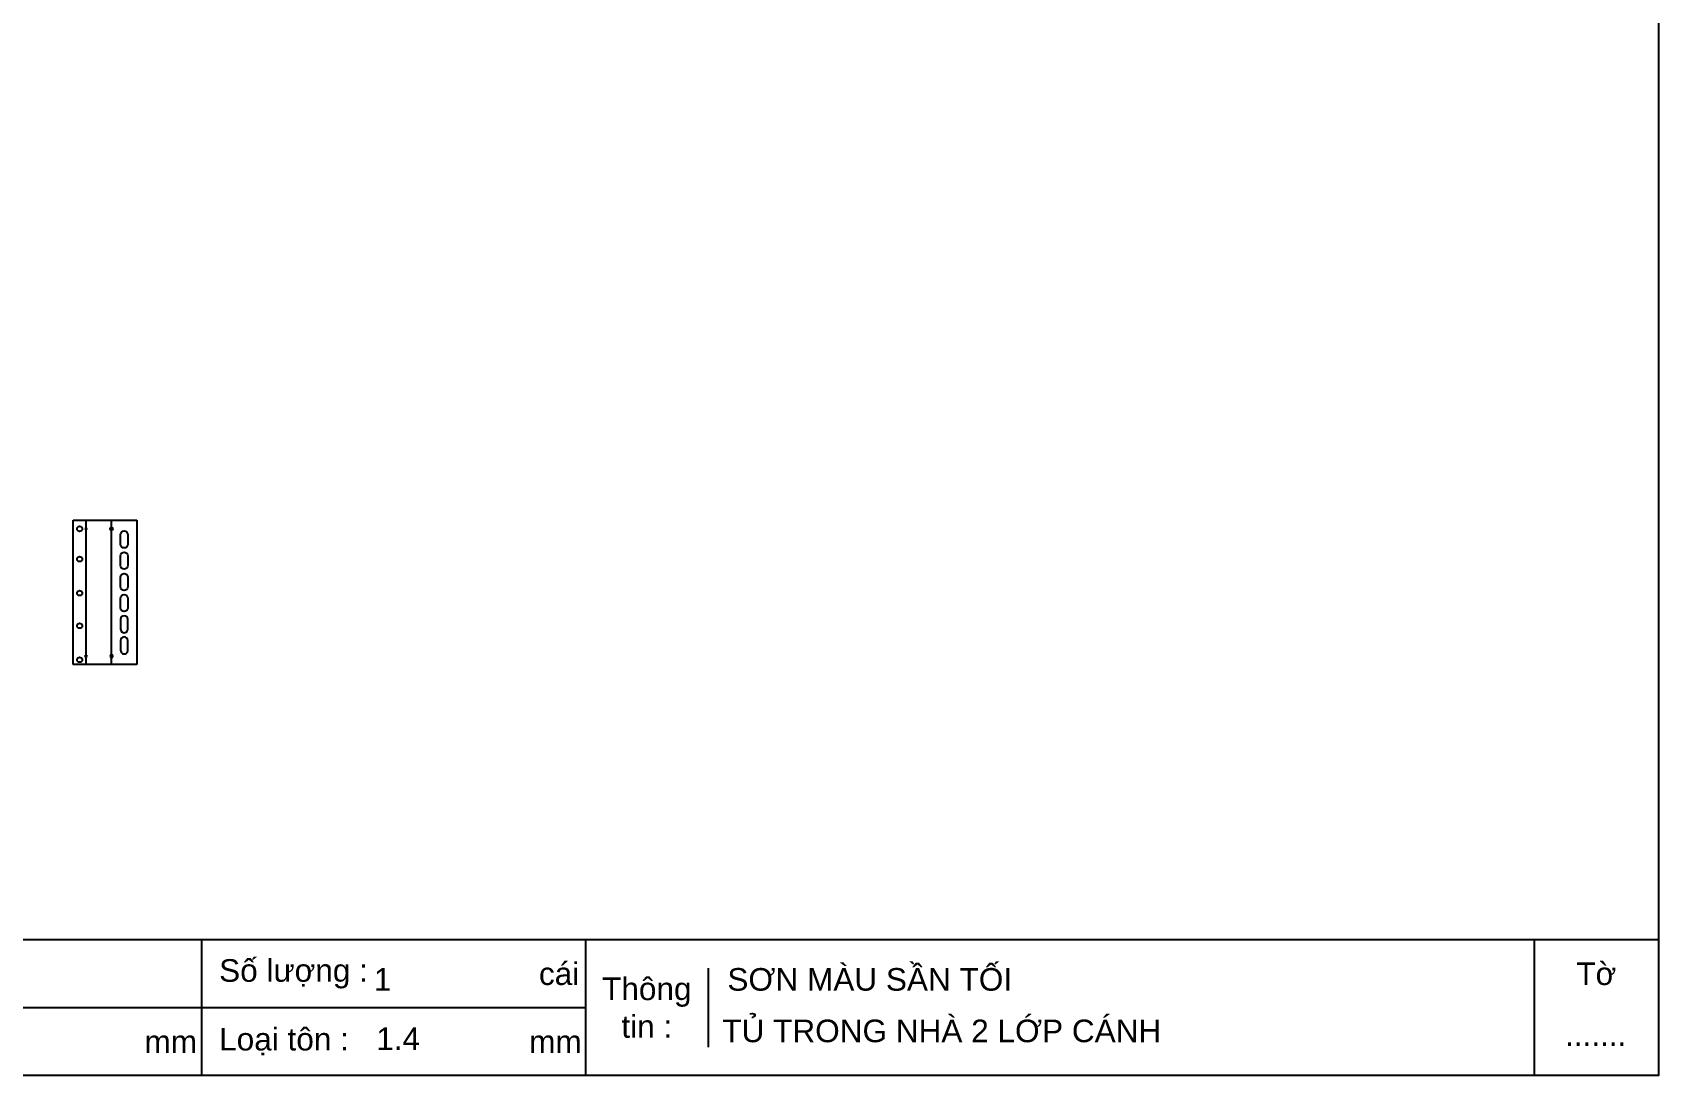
# Model space of a CAD drawing. Header units: millimetres. Extents: x 0 to 3953, y 0 to 2795.
# Drawn here: x 2037 to 3953, y 0 to 1229 of the extents above; entities that cross this region are included whole.
import ezdxf

# ---------------------------------------------------------------- set-up
doc = ezdxf.new("R2010")
doc.units = ezdxf.units.MM
doc.layers.add('CNC', color=7, linetype='Continuous')
doc.styles.add('Arial', font='arial.ttf')

# ---------------------------------------------------------------- blocks, each defined once
blk = doc.blocks.new('f3daunguoc')
at = {"layer": 'CNC', "color": 2, "lineweight": -3}
blk.add_circle((0, 0), 1.5, dxfattribs=at)
blk = doc.blocks.new('f2dauxuoi')
at = {"layer": 'CNC', "color": 2, "lineweight": -3}
blk.add_circle((0, 0), 1, dxfattribs=at)
blk = doc.blocks.new('ovan8.5x20')
at = {"layer": 'CNC', "color": 2, "lineweight": -3}
for p, q in [((5.7, 4.2), (-5.8, 4.2)), ((-5.8, -4.2), (5.7, -4.2))]:
    blk.add_line(p, q, dxfattribs=at)
for centre, start, end in [((-5.8, 0), 90, 270), ((5.7, 0), 270, 90)]:
    blk.add_arc(centre, 4.25, start, end, dxfattribs=at)
blk = doc.blocks.new('KHUNG CHUẨN')
at = {"color": 7}
for p, q in [((19889.2, -28535.2), (16919.2, -28535.2)), ((18599.2, -28535.2), (18599.2, -28655.2)), ((18939.2, -28535.2), (18939.2, -28655.2)), ((19779.2, -28535.2), (19779.2, -28655.2)), ((19047.6, -28560.2), (19047.6, -28630.2)), ((18939.2, -28595.2), (16919.2, -28595.2))]:
    blk.add_line(p, q, dxfattribs=at)
blk.add_lwpolyline([(16919.2, -26555.2), (19889.2, -26555.2), (19889.2, -28655.2), (16919.2, -28655.2)], close=True, dxfattribs=at)
at = {"color": 2, "char_height": 20, "style": 'Arial'}
for s, insert, width, attachment_point in [('  Số lượng :', (18599.2, -28565.2), 917.634, 4), ('cái', (18897.9, -28565.2), 63.517, 4), ('Tờ', (19834.2, -28565.2), 110, 5), ('Thông\\Ptin :', (18993.4, -28595.2), 108.311, 5), ('mm', (18548.6, -28625.2), 73.831, 4), ('  Loại tôn :', (18599.2, -28625.2), 917.634, 4), ('mm', (18889.2, -28625.2), 917.634, 4)]:
    blk.add_mtext(s, dxfattribs=dict(at, insert=insert, width=width, attachment_point=attachment_point))
at = {"color": 3, "style": 'Arial'}
for tag, p in [('#01', (17055.6, -28580.1)), ('#02', (17431.4, -28580.1)), ('#03', (18030.6, -28580.1)), ('#08', (18751.7, -28580.1)), ('#10', (19064.8, -28580.1)), ('#11', (19060.3, -28625.7)), ('#04', (17024.8, -28634.6)), ('#05', (17308.5, -28633)), ('#06', (17632.7, -28633.7)), ('#07', (18002, -28634.7)), ('#09', (18753.8, -28632.6)), ('#12', (19806.5, -28628.9))]:
    blk.add_attdef(tag, p, '', height=20, dxfattribs=at)

msp = doc.modelspace()

# ---------------------------------------------------------------- linework, layer by layer
at = {"color": 7}
for p, q in [((2084.8, 654.1), (2159.8, 654.1)), ((2084.8, 484.1), (2084.8, 654.1)), ((2099.8, 484.1), (2099.8, 654.1)), ((2129.8, 484.1), (2129.8, 654.1)), ((2159.8, 654.1), (2159.8, 484.1)), ((2159.8, 484.1), (2084.8, 484.1))]:
    msp.add_line(p, q, dxfattribs=at)
at = {"color": 2}
for centre in [(2092.3, 644.1), (2092.3, 608.4), (2092.3, 568.4), (2092.3, 529.9), (2092.3, 489.9)]:
    msp.add_circle(centre, 3, dxfattribs=at)

# ---------------------------------------------------------------- block references
at = {"color": 3}
ref = msp.add_blockref('KHUNG CHUẨN', (-22519.5, 38140), dxfattribs=dict(at, xscale=1.331000000005587, yscale=1.331000000005587, zscale=1.331000000005587))
ref.add_attrib('#08', '1', (2439, 99.9), dxfattribs={"color": 3, "height": 26.6, "style": 'Arial'})
ref.add_attrib('#09', '1.4', (2441.8, 30), dxfattribs={"color": 3, "height": 26.62, "style": 'Arial'})
ref.add_attrib('#10', 'SƠN MÀU SẦN TỐI', (2855.7, 99.9), dxfattribs={"color": 3, "height": 26.62, "style": 'Arial'})
ref.add_attrib('#11', 'TỦ TRONG NHÀ 2 LỚP CÁNH', (2849.7, 39.2), dxfattribs={"color": 3, "height": 26.62, "style": 'Arial'})
ref.add_attrib('#12', '.......', (3842.9, 34.9), dxfattribs={"color": 3, "height": 26.62, "style": 'Arial'})
at = {"lineweight": -3, "xscale": -1}
msp.add_blockref('f2dauxuoi', (2099.8, 644.1), dxfattribs=at)
at = {"lineweight": -3}
for name, p, rotation in [('f3daunguoc', (2129.8, 644.1), 270), ('f3daunguoc', (2129.8, 644.1), 270), ('f2dauxuoi', (2099.8, 494.1), 180)]:
    msp.add_blockref(name, p, dxfattribs=dict(at, rotation=rotation))
at = {"lineweight": -3, "xscale": -1, "rotation": 270}
msp.add_blockref('f3daunguoc', (2129.8, 494.1), dxfattribs=at)
at = {"layer": 'CNC', "lineweight": -3, "xscale": -1, "rotation": 270}
for p in [(2144.8, 631.6), (2144.8, 606.6), (2144.8, 581.6), (2144.8, 556.6)]:
    msp.add_blockref('ovan8.5x20', p, dxfattribs=at)
at = {"layer": 'CNC', "lineweight": -3, "rotation": 270}
for p in [(2144.8, 531.6), (2144.8, 506.6)]:
    msp.add_blockref('ovan8.5x20', p, dxfattribs=at)

doc.saveas('drawing.dxf')
